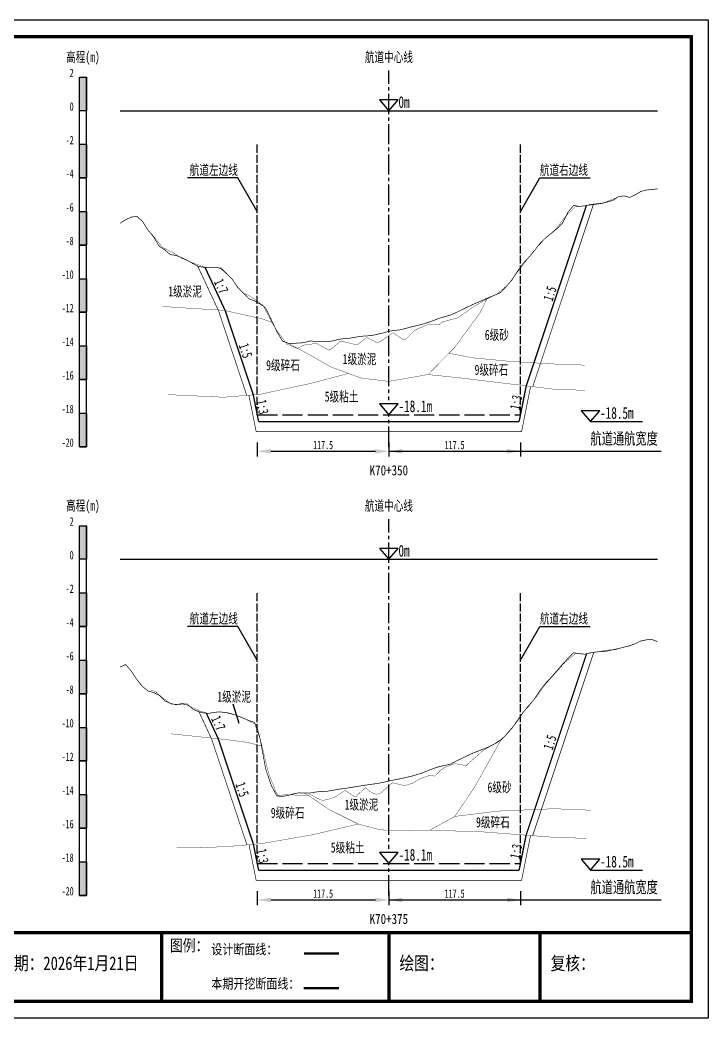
# Model space of a CAD drawing. Header units: millimetres. Extents: x 0 to 1680, y -8762 to 0.
# Drawn here: x 845.2 to 1050, y -4306.5 to -4009.5 of the extents above; entities that cross this region are included whole.
import ezdxf
from ezdxf.enums import TextEntityAlignment as Align

# ---------------------------------------------------------------- set-up
doc = ezdxf.new("R2010")
doc.units = ezdxf.units.MM
for name, pattern in [('ACAD_ISO02W100', [15, 12, -3]), ('ACAD_ISO05W100', [33, 24, -3, 0, -3, 0, -3]), ('CENTER2', [1.125, 0.75, -0.125, 0.125, -0.125])]:
    doc.linetypes.add(name, pattern=pattern)
for name, color, linetype in [('0-桩号', 1, 'Continuous'), ('0-航道左右边线标注', 8, 'Continuous'), ('1-疏浚底高', 7, 'Continuous'), ('1-通航宽度', 7, 'Continuous'), ('1-通航底高', 7, 'Continuous'), ('202601', 5, 'Continuous'), ('DMX', 20, 'Continuous'), ('L1', 7, 'Continuous'), ('图幅外框线', 145, 'Continuous'), ('地质分层', 6, 'Continuous'), ('坡比', 1, 'Continuous'), ('尺寸标注', 1, 'Continuous'), ('开挖线', 4, 'Continuous'), ('标尺', 7, 'Continuous'), ('超挖线', 3, 'Continuous'), ('辅助框', 7, 'Continuous'), ('通航底面线', 7, 'ACAD_ISO02W100')]:
    doc.layers.add(name, color=color, linetype=linetype)
doc.styles.get("Standard").update_dxf_attribs({"font": 'arial.ttf'})
doc.styles.add('仿宋', font='仿宋_GB2312.ttf', dxfattribs={"width": 0.8})
doc.styles.add('仿宋GB2312', font='仿宋_GB2312.ttf', dxfattribs={"width": 0.7, "height": 2.5})
doc.styles.add('仿宋体', font='仿宋_GB2312.ttf', dxfattribs={"width": 0.8})
doc.dimstyles.new('2000', dxfattribs={"dimtxt": 3, "dimasz": 2.5, "dimexe": 1.25, "dimexo": 0.625, "dimtad": 1, "dimlfac": 2, "dimdsep": 46, "dimtxsty": 'Standard', "dimcen": 2.5, "dimadec": 0, "dimazin": 0, "dimtfac": 1, "dimtmove": 0, "dimatfit": 3, "dimfxl": 0, "dimarcsym": 0})

# ---------------------------------------------------------------- blocks, each defined once
blk = doc.blocks.new('标尺')
at = {"layer": '标尺', "linetype": 'Continuous'}
for points in [[(-2.11667, 100), (0, 100), (0, 90), (-2.11667, 90)], [(-2.11667, 80), (0, 80), (0, 70), (-2.11667, 70)], [(-2.11667, 60), (0, 60), (0, 50), (-2.11667, 50)], [(-2.11667, 40), (0, 40), (0, 30), (-2.11667, 30)], [(-2.11667, 20), (0, 20), (0, 10), (-2.11667, 10)], [(-2.11667, 0), (0, 0), (0, -10), (-2.11667, -10)]]:
    blk.add_hatch(color=256, dxfattribs=at).paths.add_polyline_path(points)
for p, q in [((-2.11667, -10), (-2.11667, 100)), ((0, -10), (0, 100)), ((-2.11667, 80), (0, 80)), ((-2.11667, 70), (0, 70)), ((-2.11667, 60), (0, 60)), ((-2.11667, 50), (0, 50)), ((-2.11667, 40), (0, 40)), ((-2.11667, 30), (0, 30)), ((-2.11667, 20), (0, 20)), ((-2.11667, 10), (0, 10)), ((-2.11667, 0), (0, 0)), ((-2.11667, -10), (0, -10))]:
    blk.add_line(p, q, dxfattribs=at)
at = {"layer": '标尺'}
for points in [[(-2.11667, 100), (0, 100), (0, 90), (-2.11667, 90)], [(-2.11667, 100), (0, 100), (0, 90), (-2.11667, 90)], [(-2.11667, 80), (0, 80), (0, 70), (-2.11667, 70)], [(-2.11667, 80), (0, 80), (0, 70), (-2.11667, 70)], [(-2.11667, 60), (0, 60), (0, 50), (-2.11667, 50)], [(-2.11667, 60), (0, 60), (0, 50), (-2.11667, 50)], [(-2.11667, 40), (0, 40), (0, 30), (-2.11667, 30)], [(-2.11667, 40), (0, 40), (0, 30), (-2.11667, 30)], [(-2.11667, 20), (0, 20), (0, 10), (-2.11667, 10)], [(-2.11667, 20), (0, 20), (0, 10), (-2.11667, 10)], [(-2.11667, 0), (0, 0), (0, -10), (-2.11667, -10)], [(-2.11667, 0), (0, 0), (0, -10), (-2.11667, -10)]]:
    blk.add_lwpolyline(points, close=True, dxfattribs=at)
at = {"layer": '标尺', "style": '仿宋GB2312', "width": 0.7}
blk.add_text('高程(m)', height=3, dxfattribs=at).set_placement((-1.05833, 106), align=Align.MIDDLE_CENTER)
for s, p in [('2', (-3.81667, 100)), ('0', (-3.81667, 90)), ('-2', (-3.81667, 80)), ('-4', (-3.81667, 70)), ('-6', (-3.81667, 60)), ('-8', (-3.81667, 50)), ('-10', (-3.81667, 40)), ('-12', (-3.81667, 30)), ('-14', (-3.81667, 20)), ('-16', (-3.81667, 10)), ('-18', (-3.81667, 0)), ('-20', (-3.81667, -10))]:
    blk.add_text(s, height=2.5, dxfattribs=at).set_placement(p, align=Align.RIGHT)
blk = doc.blocks.new('*D114')
at = {"layer": 'Defpoints', "color": 0, "ltscale": 0.5}
for p in [(915.83, -4127), (955, -4127), (955, -4137.85)]:
    blk.add_point(p, dxfattribs=at)
at = {"layer": '尺寸标注', "color": 0, "lineweight": -2, "ltscale": 0.5}
for p, q in [((915.83, -4135.25), (915.83, -4139.45)), ((955, -4135.25), (955, -4139.45)), ((919.83, -4137.85), (951, -4137.85))]:
    blk.add_line(p, q, dxfattribs=at)
at = {"layer": '尺寸标注', "color": 0, "ltscale": 0.5}
for points in [[(919.83, -4137.19), (919.83, -4138.52), (915.83, -4137.85)], [(951, -4137.19), (951, -4138.52), (955, -4137.85)]]:
    blk.add_solid(points, dxfattribs=at)
at = {"layer": '尺寸标注', "color": 0, "ltscale": 0.5, "insert": (935.42, -4135.98), "char_height": 2.5, "attachment_point": 5, "style": '仿宋GB2312'}
blk.add_mtext('117.5', dxfattribs=at)
blk = doc.blocks.new('*D115')
at = {"layer": 'Defpoints', "color": 0, "ltscale": 0.5}
for p in [(915.83, -4260.5), (955, -4260.5), (955, -4271.35)]:
    blk.add_point(p, dxfattribs=at)
at = {"layer": '尺寸标注', "color": 0, "lineweight": -2, "ltscale": 0.5}
for p, q in [((915.83, -4268.75), (915.83, -4272.95)), ((955, -4268.75), (955, -4272.95)), ((919.83, -4271.35), (951, -4271.35))]:
    blk.add_line(p, q, dxfattribs=at)
at = {"layer": '尺寸标注', "color": 0, "ltscale": 0.5}
for points in [[(919.83, -4270.69), (919.83, -4272.02), (915.83, -4271.35)], [(951, -4270.69), (951, -4272.02), (955, -4271.35)]]:
    blk.add_solid(points, dxfattribs=at)
at = {"layer": '尺寸标注', "color": 0, "ltscale": 0.5, "insert": (935.42, -4269.48), "char_height": 2.5, "attachment_point": 5, "style": '仿宋GB2312'}
blk.add_mtext('117.5', dxfattribs=at)
blk = doc.blocks.new('*D75')
at = {"layer": 'Defpoints', "color": 0, "ltscale": 0.5}
for p in [(955, -4127), (994.17, -4127), (994.17, -4137.85)]:
    blk.add_point(p, dxfattribs=at)
at = {"layer": '尺寸标注', "color": 0, "lineweight": -2, "ltscale": 0.5}
for p, q in [((955, -4135.25), (955, -4139.45)), ((994.17, -4135.25), (994.17, -4139.45)), ((959, -4137.85), (990.17, -4137.85))]:
    blk.add_line(p, q, dxfattribs=at)
at = {"layer": '尺寸标注', "color": 0, "ltscale": 0.5}
for points in [[(959, -4137.19), (959, -4138.52), (955, -4137.85)], [(990.17, -4137.19), (990.17, -4138.52), (994.17, -4137.85)]]:
    blk.add_solid(points, dxfattribs=at)
at = {"layer": '尺寸标注', "color": 0, "ltscale": 0.5, "insert": (974.58, -4135.98), "char_height": 2.5, "attachment_point": 5, "style": '仿宋GB2312'}
blk.add_mtext('117.5', dxfattribs=at)
blk = doc.blocks.new('*D76')
at = {"layer": 'Defpoints', "color": 0, "ltscale": 0.5}
for p in [(955, -4260.5), (994.17, -4260.5), (994.17, -4271.35)]:
    blk.add_point(p, dxfattribs=at)
at = {"layer": '尺寸标注', "color": 0, "lineweight": -2, "ltscale": 0.5}
for p, q in [((955, -4268.75), (955, -4272.95)), ((994.17, -4268.75), (994.17, -4272.95)), ((959, -4271.35), (990.17, -4271.35))]:
    blk.add_line(p, q, dxfattribs=at)
at = {"layer": '尺寸标注', "color": 0, "ltscale": 0.5}
for points in [[(959, -4270.69), (959, -4272.02), (955, -4271.35)], [(990.17, -4270.69), (990.17, -4272.02), (994.17, -4271.35)]]:
    blk.add_solid(points, dxfattribs=at)
at = {"layer": '尺寸标注', "color": 0, "ltscale": 0.5, "insert": (974.58, -4269.48), "char_height": 2.5, "attachment_point": 5, "style": '仿宋GB2312'}
blk.add_mtext('117.5', dxfattribs=at)
blk = doc.blocks.new('通航底高')
at = {"layer": '1-通航底高'}
for p, q in [((-2.76, 3.23), (0, 0)), ((2.76, 3.23), (-2.76, 3.23)), ((0, 0), (2.76, 3.23))]:
    blk.add_line(p, q, dxfattribs=at)
at = {"layer": '1-通航底高', "style": '仿宋', "width": 0.7}
blk.add_attdef('通航底高', (2.86, 0.82), '', height=3.5, dxfattribs=at)
blk = doc.blocks.new('疏浚底高')
at = {"layer": '1-疏浚底高'}
for p, q in [((-2.76, 3.23), (0, 0)), ((2.76, 3.23), (-2.76, 3.23)), ((0, 0), (2.76, 3.23)), ((0, 0), (15.51, 0))]:
    blk.add_line(p, q, dxfattribs=at)
at = {"layer": '1-疏浚底高', "style": '仿宋', "width": 0.7}
blk.add_attdef('疏浚底高', (2.86, 0.82), '', height=3.5, dxfattribs=at)

msp = doc.modelspace()

# ---------------------------------------------------------------- linework, layer by layer
at = {"layer": '0-航道左右边线标注', "linetype": 'ACAD_ISO02W100', "ltscale": 0.2}
for points in [[(915.8333, -4127), (915.8333, -4046.5)], [(994.1667, -4127), (994.1667, -4046.5)], [(915.8333, -4260.5), (915.8333, -4180)], [(994.1667, -4260.5), (994.1667, -4180)]]:
    msp.add_lwpolyline(points, dxfattribs=at)
at = {"layer": '0-航道左右边线标注'}
for points in [[(915.8333, -4066.5), (910.0598, -4056.5), (895.0598, -4056.5)], [(994.1667, -4066.5), (999.9402, -4056.5), (1014.9402, -4056.5)], [(915.8333, -4200), (910.0598, -4190), (895.0598, -4190)], [(994.1667, -4200), (999.9402, -4190), (1014.9402, -4190)]]:
    msp.add_lwpolyline(points, dxfattribs=at)
at = {"layer": '1-通航宽度'}
for points in [[(955, -4137.85), (1036, -4137.85)], [(955, -4271.35), (1036, -4271.35)]]:
    msp.add_lwpolyline(points, dxfattribs=at)
at = {"layer": '202601', "color": 1, "linetype": 'Continuous', "const_width": 0.1}
for points in [[(884.166, -4073.25), (884.3764, -4073.15), (884.443, -4073.2), (884.543, -4073.35), (885.8464, -4074.95), (887.5297, -4077.1), (887.6397, -4077.15), (891.303, -4079.05), (891.8864, -4079.45), (893.393, -4080.45), (895.3464, -4081.25), (897.253, -4082.05), (900.753, -4083.2), (902.3964, -4083.25), (903.993, -4083.2), (905.1064, -4083.65), (907.6964, -4086), (907.9397, -4086.2), (910.023, -4088.95), (911.6264, -4090.8), (912.483, -4091.1), (913.8097, -4091.75), (917.5564, -4094.45), (919.3364, -4097.9), (921.253, -4101.4), (924.3164, -4105.5), (924.6997, -4106.1), (924.9464, -4106.1), (927.773, -4107.25), (929.6197, -4106.25), (929.7297, -4106.25), (933.3964, -4105.75), (933.5164, -4105.8), (937.1564, -4107.75), (937.6564, -4107.5), (938.3097, -4107.05), (940.6697, -4105), (945.2564, -4106.15), (945.4197, -4106.2), (945.5464, -4106.15), (948.443, -4104), (950.6964, -4105.15), (951.5797, -4105.65), (952.913, -4104.9), (956.2297, -4102.6), (957.8164, -4103.7), (959.5664, -4104.75), (960.063, -4104.5), (962.5697, -4101.95), (963.7197, -4101.35), (966.3097, -4100.25), (966.423, -4100.25), (970.043, -4100.2), (971.003, -4099.35), (975.3897, -4098.15), (975.4964, -4098.2), (976.5064, -4097.45), (980.6297, -4094.55), (980.973, -4094.4), (984.2164, -4092.5), (987.1864, -4091.05), (987.663, -4090.65), (990.3664, -4088.35), (994.9064, -4082.4), (995.3497, -4081.8), (995.6697, -4081.4), (998.303, -4078.05), (1000.1497, -4076.05), (1001.643, -4074.3), (1003.103, -4073.1), (1004.5064, -4071.9), (1005.9997, -4070.05), (1007.6664, -4067.85), (1010.5264, -4065.05), (1010.5564, -4065.05), (1010.6097, -4065.05), (1015.423, -4064.55), (1016.653, -4064.4), (1018.8364, -4064.05), (1021.163, -4063), (1022.6997, -4062.45), (1022.7364, -4062.4), (1022.8297, -4062.7)], [(884.166, -4208.85), (885.643, -4209.4), (887.3397, -4210.95), (890.1764, -4213.05), (894.5164, -4213.3), (895.0197, -4213.4), (895.2397, -4213.5), (898.9264, -4215.2), (900.1764, -4215.55), (901.1964, -4215.8), (902.6464, -4215.6), (905.3064, -4215.4), (906.563, -4215.65), (908.903, -4216.25), (909.3897, -4216.4), (909.483, -4216.45), (910.8997, -4217), (912.543, -4217.6), (912.7464, -4217.8), (915.453, -4219.15), (916.103, -4220.9), (919.143, -4233.5), (921.2264, -4238.8), (921.8064, -4240.2), (922.123, -4240.15), (925.6597, -4240.1), (925.9064, -4240.1), (928.8397, -4240.2), (930.9397, -4240.15), (931.8564, -4240.1), (933.593, -4241.05), (935.1264, -4241.7), (936.1564, -4241.6), (938.8264, -4240.85), (940.6697, -4239.6), (941.9597, -4238.75), (943.9664, -4240.1), (945.1664, -4240.75), (945.8697, -4239.9), (947.983, -4237.95), (949.4764, -4239.15), (951.1997, -4239.95), (952.5464, -4239.55), (953.663, -4238.6), (956.0564, -4236.5), (958.4697, -4237.05), (959.293, -4237.25), (960.2397, -4237.2), (962.1097, -4236.6), (964.143, -4235.35), (967.4064, -4234.2), (968.5664, -4234.55), (970.3297, -4232.85), (971.4064, -4232), (974.2164, -4230.9), (974.393, -4230.8), (974.4864, -4230.8), (974.9664, -4230.85), (977.993, -4231.4), (978.7264, -4230.7), (981.383, -4228.4), (982.9164, -4227), (983.463, -4226.65), (986.1464, -4225.1), (988.1897, -4223.65), (989.4397, -4222.65), (991.8564, -4219.85), (992.6664, -4218.95), (992.903, -4218.6), (993.1564, -4218.3), (995.9964, -4214.15), (998.753, -4211.1), (998.8197, -4211.05), (998.8997, -4210.95), (999.823, -4209.65), (1001.7564, -4207), (1002.1197, -4206.6), (1007.2664, -4200.85), (1007.3364, -4200.75), (1007.4797, -4200.6), (1010.453, -4198.1), (1011.6297, -4198), (1013.3764, -4198.2), (1014.5797, -4197.85), (1017.2964, -4197.45), (1017.833, -4197.5), (1018.983, -4197.15), (1020.6997, -4196.95), (1022.123, -4196.9), (1022.933, -4196.85)]]:
    msp.add_lwpolyline(points, dxfattribs=at)
at = {"layer": 'DMX', "color": 7, "linetype": 'Continuous', "const_width": 0.2}
for points in [[(875, -4070.005), (875, -4070.005), (876.6667, -4068.94), (878.3333, -4068.17), (880, -4067.93), (881.6667, -4069.425), (883.3333, -4072.04), (885, -4074.1), (886.6667, -4076.86), (888.3333, -4077.96), (890, -4079.335), (891.6667, -4079.57), (893.3333, -4080.245), (895, -4081.05), (896.6667, -4081.985), (898.3333, -4082.855), (900, -4083.115), (901.6667, -4083.235), (903.3333, -4083.21), (905, -4083.295), (906.6667, -4084.93), (908.3333, -4086.57), (910, -4089.1), (911.6667, -4090.74), (913.3333, -4092.455), (915, -4093.1), (916.6667, -4094.025), (918.3333, -4095.195), (920, -4098.715), (921.6667, -4102.23), (923.3333, -4105.055), (925, -4105.685), (926.6667, -4105.69), (928.3333, -4105.665), (930, -4105.445), (931.6667, -4105), (933.3333, -4105.205), (935, -4105.22), (936.6667, -4105.235), (938.3333, -4105.005), (940, -4104.555), (941.6667, -4104.325), (943.3333, -4104.195), (945, -4103.915), (946.6667, -4103.625), (948.3333, -4103.53), (950, -4103.38), (951.6667, -4103.025), (953.3333, -4102.635), (955, -4102.14), (956.6667, -4101.87), (958.3333, -4101.71), (960, -4101.3), (961.6667, -4100.83), (963.3333, -4100.45), (965, -4100.03), (966.6667, -4099.51), (968.3333, -4098.925), (970, -4098.265), (971.6667, -4097.795), (973.3333, -4097.295), (975, -4096.58), (976.6667, -4095.765), (978.3333, -4094.95), (980, -4094.175), (981.6667, -4093.445), (983.3333, -4092.725), (985, -4091.99), (986.6667, -4091.31), (988.3333, -4090.55), (990, -4088.76), (991.6667, -4086.82), (993.3333, -4084.2), (995, -4081.9), (996.6667, -4080.13), (998.3333, -4078.125), (1000, -4075.955), (1001.6667, -4074.355), (1003.3333, -4072.995), (1005, -4071.675), (1006.6667, -4069.985), (1008.3333, -4066.67), (1010, -4064.695), (1011.6667, -4064.96), (1013.3333, -4064.825), (1015, -4064.42), (1016.6667, -4064.225), (1018.3333, -4064.055), (1020, -4063.675), (1021.6667, -4063.175), (1023.3333, -4062.085), (1025, -4061.835), (1026.6667, -4062.325), (1028.3333, -4061.53), (1030, -4060.54), (1031.6667, -4060.09), (1033.3333, -4059.975), (1035, -4059.735)], [(875, -4202.065), (875, -4202.065), (876.6667, -4201.295), (878.3333, -4203.275), (880, -4205.795), (881.6667, -4207.84), (883.3333, -4209.18), (885, -4209.66), (886.6667, -4210.465), (888.3333, -4212.14), (890, -4212.87), (891.6667, -4213.28), (893.3333, -4212.95), (895, -4213.085), (896.6667, -4214.595), (898.3333, -4215.315), (900, -4215.765), (901.6667, -4215.8), (903.3333, -4215.49), (905, -4215.45), (906.6667, -4215.595), (908.3333, -4216.01), (910, -4216.58), (911.6667, -4217.26), (913.3333, -4217.985), (915, -4218.49), (916.6667, -4223.345), (918.3333, -4232.35), (920, -4237.27), (921.6667, -4240.42), (923.3333, -4240.54), (925, -4240.25), (926.6667, -4239.79), (928.3333, -4239.47), (930, -4239.585), (931.6667, -4239.52), (933.3333, -4239.22), (935, -4239.065), (936.6667, -4239.005), (938.3333, -4238.735), (940, -4238.405), (941.6667, -4238.22), (943.3333, -4237.955), (945, -4237.68), (946.6667, -4237.41), (948.3333, -4237.16), (950, -4236.92), (951.6667, -4236.69), (953.3333, -4236.355), (955, -4235.97), (956.6667, -4235.635), (958.3333, -4235.305), (960, -4234.945), (961.6667, -4234.56), (963.3333, -4234.07), (965, -4233.54), (966.6667, -4232.86), (968.3333, -4232.235), (970, -4231.665), (971.6667, -4231.325), (973.3333, -4230.94), (975, -4230.045), (976.6667, -4229.27), (978.3333, -4228.45), (980, -4227.675), (981.6667, -4227.03), (983.3333, -4226.37), (985, -4225.69), (986.6667, -4224.815), (988.3333, -4223.81), (990, -4222.11), (991.6667, -4220.23), (993.3333, -4217.815), (995, -4215.47), (996.6667, -4213.63), (998.3333, -4211.515), (1000, -4208.945), (1001.6667, -4206.845), (1003.3333, -4205.07), (1005, -4203.17), (1006.6667, -4201.205), (1008.3333, -4199.46), (1010, -4197.785), (1011.6667, -4198.08), (1013.3333, -4198.235), (1015, -4197.855), (1016.6667, -4197.565), (1018.3333, -4197.475), (1020, -4197.305), (1021.6667, -4196.915), (1023.3333, -4196.555), (1025, -4196.135), (1026.6667, -4195.735), (1028.3333, -4195.1), (1030, -4194.295), (1031.6667, -4193.96), (1033.3333, -4193.86), (1035, -4194.525)]]:
    msp.add_lwpolyline(points, dxfattribs=at)
at = {"layer": 'L1', "linetype": 'CENTER2', "ltscale": 8}
for p, q in [((955, -4136.5), (955, -4024.5)), ((955, -4270), (955, -4158))]:
    msp.add_line(p, q, dxfattribs=at)
at = {"layer": 'L1'}
for p, q in [((952.2375, -4033.2679), (955, -4036.5)), ((957.7625, -4033.2679), (952.2375, -4033.2679)), ((955, -4036.5), (957.7625, -4033.2679)), ((875, -4036.5), (1035, -4036.5)), ((952.2375, -4166.7679), (955, -4170)), ((957.7625, -4166.7679), (952.2375, -4166.7679)), ((955, -4170), (957.7625, -4166.7679)), ((875, -4170), (1035, -4170))]:
    msp.add_line(p, q, dxfattribs=at)
at = {"layer": '地质分层', "linetype": 'ACAD_ISO05W100', "ltscale": 0.2, "const_width": 0.1, "flags": 128}
for points in [[(925, -4105.685), (931.0396, -4108.916), (937.73, -4112.7437), (946.6924, -4116.0532), (955, -4117.05), (966.6772, -4115.0112), (974.6282, -4106.9106), (982.1714, -4096.581), (984.2251, -4092.3317)], [(887.614, -4094.7391), (895.2285, -4095.262), (905.8337, -4095.8923), (910.647, -4096.9753), (917.208, -4098.4033), (920.4042, -4099.5675)], [(972.8849, -4108.6867), (979.9763, -4110.0425), (991.6337, -4111.1488), (1004.1669, -4111.873), (1013.2421, -4112.2104)], [(889.2516, -4120.9884), (905.8337, -4121.7668), (916.6383, -4120.9011), (931.494, -4117.7113), (942.9809, -4114.6827)], [(966.6772, -4115.0112), (976.1382, -4116.0088), (1004.1669, -4119.373), (1013.3377, -4119.7099)], [(890.1562, -4221.923), (905.8337, -4223.5612), (912.5905, -4224.4296), (917.0683, -4225.5148)], [(930, -4239.585), (937.2686, -4244.4697), (945.8814, -4248.7725), (951.995, -4250.3876), (955, -4250.7), (967.1968, -4250.5895), (974.6701, -4246.4899), (980.4587, -4237.8682), (988.3333, -4223.81)], [(974.6701, -4246.4899), (987.7188, -4244.9125), (1004.1669, -4244.212), (1015.1832, -4244.6593)], [(891.8478, -4255.8438), (905.8337, -4255.5612), (916.9528, -4254.6244), (932.1162, -4251.9946), (945.8814, -4248.7725)], [(967.1968, -4250.5895), (983.0872, -4251.1157), (1004.1669, -4252.712), (1013.8845, -4253.0372)]]:
    msp.add_lwpolyline(points, dxfattribs=at)
at = {"layer": '地质分层'}
msp.add_lwpolyline([(908.5128, -4213.0343), (910.3772, -4218.777)], dxfattribs=at)
at = {"layer": '开挖线', "linetype": 'Continuous', "const_width": 0.4, "flags": 128}
for points in [[(995.8907, -4118.3796), (1013.7783, -4064.7169)], [(906.287, -4095.9943), (900.2863, -4083.1356)], [(914.6426, -4121.061), (906.287, -4095.9943)], [(993.7667, -4129), (995.8907, -4118.3796)], [(916.2304, -4129), (914.6426, -4121.061)], [(916.2304, -4129), (993.7667, -4129)], [(995.8502, -4252.0822), (1013.8376, -4198.12)], [(904.2192, -4223.3925), (900.6663, -4215.779)], [(914.6933, -4254.8148), (904.2192, -4223.3925)], [(993.7667, -4262.5), (995.8502, -4252.0822)], [(916.2304, -4262.5), (914.6933, -4254.8148)], [(916.2304, -4262.5), (993.7667, -4262.5)]]:
    msp.add_lwpolyline(points, dxfattribs=at)
at = {"layer": '超挖线', "linetype": 'ACAD_ISO02W100', "ltscale": 0.5, "const_width": 0.2, "flags": 128}
for points in [[(997.8138, -4118.6105), (1015.9129, -4064.3132)], [(904.1939, -4095.7948), (898.098, -4082.7322)], [(912.6946, -4121.217), (904.2211, -4095.7964)], [(994.5, -4132), (997.1928, -4118.5359)], [(915.497, -4132), (913.3303, -4121.1661)], [(915.497, -4132), (994.5, -4132)], [(997.801, -4252.2299), (1015.983, -4197.684)], [(902.1167, -4223.1728), (898.4665, -4215.351)], [(912.748, -4254.9787), (902.147, -4223.1759)], [(994.5, -4265.5), (997.1637, -4252.1817)], [(915.497, -4265.5), (913.3821, -4254.9253)], [(915.497, -4265.5), (994.5, -4265.5)]]:
    msp.add_lwpolyline(points, dxfattribs=at)
at = {"layer": '辅助框', "color": 24, "const_width": 1}
for points in [[(655, -4281.082), (1045, -4281.082)], [(887.3788, -4281.082), (887.3788, -4301.5)], [(955, -4281.082), (955, -4301.5)], [(1000, -4281.082), (1000, -4281.082), (1000, -4301.5)]]:
    msp.add_lwpolyline(points, dxfattribs=at)
at = {"layer": '辅助框', "color": 7, "lineweight": 50}
msp.add_lwpolyline([(929.7886, -4287.2804), (940.1471, -4287.2804)], dxfattribs=at)
at = {"layer": '辅助框', "color": 1, "lineweight": 50}
msp.add_lwpolyline([(929.7168, -4297.607), (940.0753, -4297.607)], dxfattribs=at)

# ---------------------------------------------------------------- block references
at = {"layer": '1-疏浚底高'}
for p in [(1015, -4129), (1015, -4262.5)]:
    msp.add_blockref('疏浚底高', p, dxfattribs=at).add_auto_attribs({'疏浚底高': '-18.5m'})
at = {"layer": '标尺'}
for p in [(865, -4126.5), (865, -4260)]:
    msp.add_blockref('标尺', p, dxfattribs=at)

# ---------------------------------------------------------------- texts
at = {"layer": '0-航道左右边线标注', "style": '仿宋', "width": 0.7}
for p in [(910.0598, -4056.5), (910.0598, -4190)]:
    msp.add_text('航道左边线', height=3, dxfattribs=at).set_placement(p, align=Align.BOTTOM_RIGHT)
for p in [(999.9402, -4056.5), (999.9402, -4190)]:
    msp.add_text('航道右边线', height=3, dxfattribs=at).set_placement(p, align=Align.BOTTOM_LEFT)
at = {"layer": '1-通航宽度', "style": '仿宋', "width": 0.7}
for p in [(1015, -4136.85), (1015, -4270.35)]:
    msp.add_text('航道通航宽度', height=3.5, dxfattribs=at).set_placement(p, align=Align.BOTTOM_LEFT)
at = {"layer": 'L1', "style": '仿宋', "width": 0.7}
for p in [(955, -4020.5289), (955, -4154.0289)]:
    msp.add_text('航道中心线', height=3, dxfattribs=at).set_placement(p, align=Align.MIDDLE_CENTER)
for p in [(957.8561, -4035.6797), (957.8561, -4169.1797)]:
    msp.add_text('0m ', height=3.5, dxfattribs=at).set_placement(p)
at = {"layer": '地质分层', "linetype": 'Continuous', "width": 0.7}
for s, style, p in [('1级淤泥', '仿宋GB2312', (894.3507, -4090.2836)), ('6级砂', '仿宋GB2312', (987.1425, -4103.1881)), ('9级碎石', '仿宋体', (923.4874, -4112.2454)), ('1级淤泥', '仿宋GB2312', (946.2769, -4110.4077)), ('9级碎石', '仿宋体', (985.5276, -4113.5996)), ('5级粘土', '仿宋GB2312', (940.9275, -4121.5575)), ('1级淤泥', '仿宋GB2312', (908.9713, -4210.8655)), ('6级砂', '仿宋GB2312', (987.9541, -4237.8261)), ('1级淤泥', '仿宋GB2312', (946.8399, -4242.9856)), ('9级碎石', '仿宋体', (924.8845, -4245.4251)), ('9级碎石', '仿宋体', (985.966, -4248.2312)), ('5级粘土', '仿宋GB2312', (942.7325, -4255.7461))]:
    msp.add_text(s, height=3, dxfattribs=dict(at, style=style)).set_placement(p, align=Align.MIDDLE_CENTER)
at = {"layer": '坡比', "style": '仿宋体', "width": 0.7}
for s, rotation, p in [('1:7', 295, (905.099, -4088.7192)), ('1:5', 72, (1002.9372, -4090.9158)), ('1:5', 288, (912.3622, -4107.8952)), ('1:3', 79, (992.8675, -4123.2976)), ('1:3', 281, (917.3976, -4124.6383)), ('1:7', 295, (904.2551, -4218.74)), ('1:5', 72, (1002.9466, -4224.4687)), ('1:5', 288, (911.3537, -4238.4712)), ('1:3', 79, (992.8473, -4256.8989)), ('1:3', 281, (917.423, -4258.2652))]:
    msp.add_text(s, height=3, rotation=rotation, dxfattribs=at).set_placement(p, align=Align.MIDDLE)
at = {"layer": '辅助框', "insert": (889.8269, -4283.132), "char_height": 3.5, "width": 20.652058, "attachment_point": 1, "style": '仿宋'}
msp.add_mtext('{\\C3;图例：}', dxfattribs=at)
at = {"layer": '辅助框', "color": 7, "lineweight": 50, "insert": (902.1654, -4284.5513), "char_height": 3, "width": 26.24717, "attachment_point": 1, "style": '仿宋'}
msp.add_mtext('设计断面线：', dxfattribs=at)
at = {"layer": '辅助框', "lineweight": 0, "char_height": 4, "width": 115.886347, "attachment_point": 1}
for s, insert in [('{\\fKaiTi|b0|i0|c134|p49;\\W0.8;测量日期：2026年1月21日}', (830.3284, -4288.182)), ('{\\fKaiTi|b0|i0|c134|p49;\\W0.8;绘图：}', (958.1551, -4288.182)), ('{\\fKaiTi|b0|i0|c134|p49;\\W0.8;复核：}', (1003.1551, -4288.182))]:
    msp.add_mtext(s, dxfattribs=dict(at, insert=insert))
at = {"layer": '辅助框', "color": 1, "insert": (902.1654, -4294.7604), "char_height": 3, "width": 26.24717, "attachment_point": 1, "style": '仿宋'}
msp.add_mtext('本期开挖断面线：', dxfattribs=at)

# ---------------------------------------------------------------- wipeouts: each hides what was drawn before it
for points in [[(949.1678, -4145.1059), (949.1678, -4141.9519), (960.7673, -4141.9519), (960.7673, -4145.1059)], [(949.1678, -4278.6059), (949.1678, -4275.4519), (960.7673, -4275.4519), (960.7673, -4278.6059)]]:
    msp.add_wipeout(points).dxf.layer = '0-桩号'

# ---------------------------------------------------------------- next in the draw order: texts
at = {"layer": '0-桩号', "style": '仿宋', "width": 0.8}
for s, p in [('K70+350', (955, -4143.5289)), ('K70+375', (955, -4277.0289))]:
    msp.add_text(s, height=3, dxfattribs=at).set_placement(p, align=Align.MIDDLE)

# ---------------------------------------------------------------- next in the draw order: wipeouts: each hides what was drawn before it
for points in [[(968.3219, -4127), (952.1304, -4127), (952.1304, -4122.651), (968.3219, -4122.651)], [(968.3219, -4260.5), (952.1304, -4260.5), (952.1304, -4256.151), (968.3219, -4256.151)]]:
    msp.add_wipeout(points).dxf.layer = '1-通航底高'

# ---------------------------------------------------------------- next in the draw order: linework, layer by layer
at = {"layer": '图幅外框线'}
msp.add_lwpolyline([(630, -4009.5), (1050, -4009.5), (1050, -4306.5), (630, -4306.5)], close=True, dxfattribs=at)
at = {"layer": '辅助框', "color": 24, "const_width": 1}
msp.add_lwpolyline([(1045, -4301.5), (1045, -4014.5), (655, -4014.5), (655, -4301.5)], close=True, dxfattribs=at)
at = {"layer": '通航底面线', "ltscale": 0.5}
for points in [[(915.8333, -4127), (955, -4127), (994.1667, -4127)], [(915.8333, -4260.5), (955, -4260.5), (994.1667, -4260.5)]]:
    msp.add_lwpolyline(points, dxfattribs=at)

# ---------------------------------------------------------------- next in the draw order: block references
at = {"layer": '1-通航底高'}
for p in [(955, -4127), (955, -4260.5)]:
    msp.add_blockref('通航底高', p, dxfattribs=at).add_auto_attribs({'通航底高': '-18.1m'})

# ---------------------------------------------------------------- next in the draw order: dimensions: what is measured, and where the dimension line sits
at = {"layer": '尺寸标注', "ltscale": 0.5}
for p1, p2, distance, picture, middle in [((915.8333, -4127), (955, -4127), -10.8528, '*D114', (935.4167, -4135.9778)), ((955, -4127), (994.1667, -4127), -10.8527, '*D75', (974.5833, -4135.9777)), ((915.8333, -4260.5), (955, -4260.5), -10.8527, '*D115', (935.4167, -4269.4777)), ((955, -4260.5), (994.1667, -4260.5), -10.8527, '*D76', (974.5833, -4269.4777))]:
    dim = msp.add_aligned_dim(p1=p1, p2=p2, distance=distance, dimstyle='2000', override={"dimtxt": 3.5, "dimasz": 4, "dimexe": 1.6, "dimexo": 8.25, "dimlfac": 3, "dimtxsty": '仿宋GB2312'}, dxfattribs=at)
    dim.commit()
    dim.dimension.update_dxf_attribs({"geometry": picture, "text_midpoint": middle})

doc.saveas('drawing.dxf')
